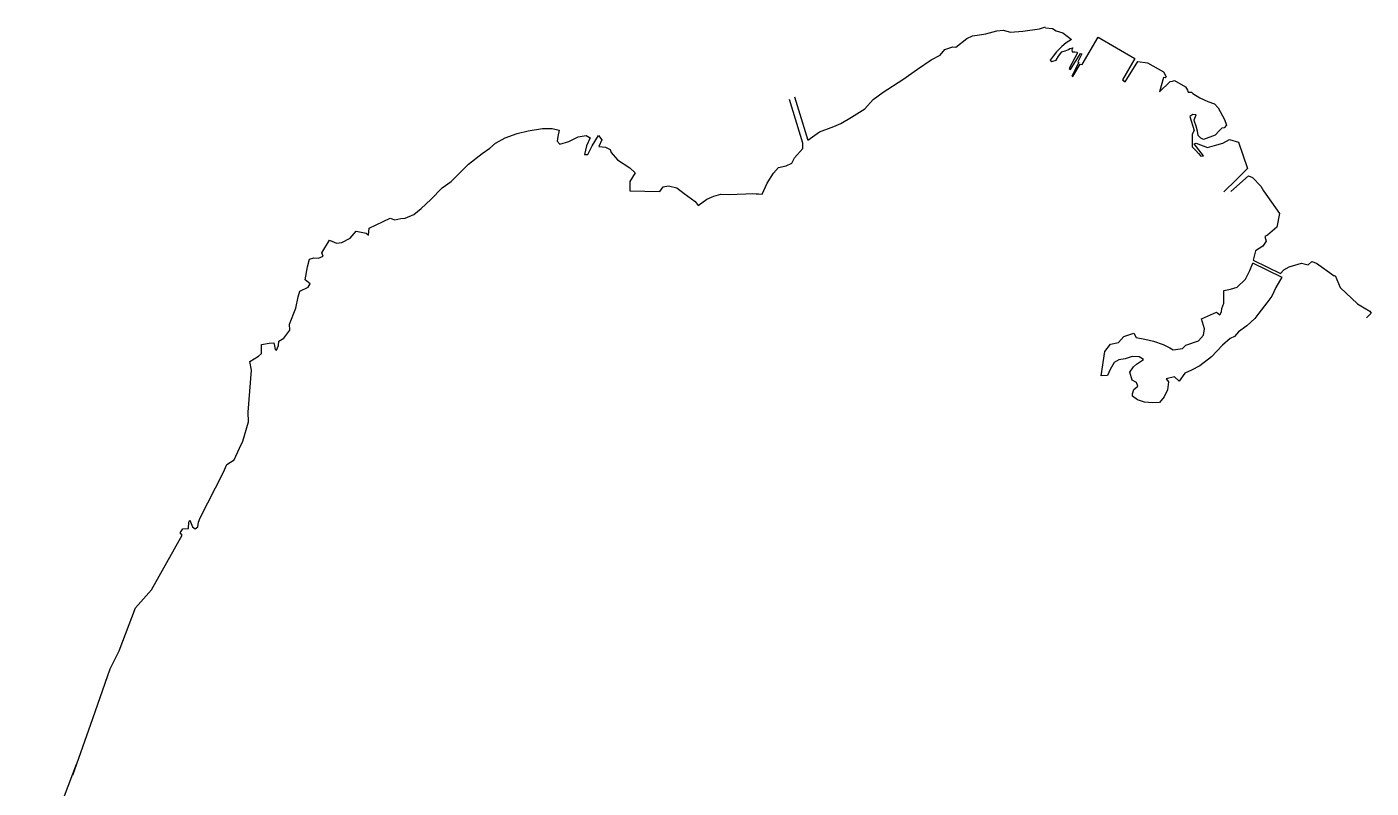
# Model space of a CAD drawing. Extents: x 4070 to 56010, y 16607 to 50270.
# Drawn here: x 4311 to 33300, y 33849 to 50270 of the extents above; entities that cross this region are included whole.
import ezdxf

# ---------------------------------------------------------------- set-up
doc = ezdxf.new("R2010")
doc.units = 0
doc.layers.get('0').update_dxf_attribs({"linetype": 'CONTINUOUS'})

msp = doc.modelspace()

# ---------------------------------------------------------------- linework, layer by layer
for p, q in [((24994.691137, 50122.551376), (25230.094434, 50183.759707)), ((25230.094434, 50183.759707), (25363.70563, 50199.096896)), ((25363.70563, 50199.096896), (25524.05461, 50153.349825)), ((25524.05461, 50153.349825), (25790.002027, 50178.932147)), ((25790.002027, 50178.932147), (26148.831315, 50230.014584)), ((26148.831315, 50230.014584), (26277.341336, 50269.532728)), ((26281.16444, 50247.896429), (26431.319788, 50233.965909)), ((26431.319788, 50233.965909), (26511.497585, 50186.909114)), ((26511.497585, 50186.909114), (26650.207309, 50143.69853)), ((24341.941588, 49833.298803), (24583.683793, 50016.708648)), ((24583.683793, 50016.708648), (24700.744793, 50074.043425)), ((24700.744793, 50074.043425), (24853.444232, 50100.845916)), ((24853.444232, 50100.845916), (24994.691137, 50122.551376)), ((26726.612457, 49926.082042), (26629.92617, 49848.393558)), ((26650.207309, 50143.69853), (26837.296924, 49997.412696)), ((26837.296924, 49997.412696), (26726.612457, 49926.082042)), ((27065.209669, 49455.300057), (27412.425149, 50044.779568)), ((27412.425149, 50044.779568), (28202.711668, 49590.768384)), ((23810.067387, 49556.825213), (24004.74932, 49661.296867)), ((24004.74932, 49661.296867), (24103.98213, 49779.723637)), ((24103.98213, 49779.723637), (24277.037949, 49842.177982)), ((24277.037949, 49842.177982), (24341.941588, 49833.298803)), ((26441.656505, 49638.285991), (26376.782411, 49554.247407)), ((26512.890015, 49732.50998), (26441.656505, 49638.285991)), ((26509.120658, 49550.49288), (26561.269677, 49634.525124)), ((26629.92617, 49848.393558), (26512.890015, 49732.50998)), ((26561.269677, 49634.525124), (26629.95718, 49731.293341)), ((26629.95718, 49731.293341), (26705.026286, 49754.240271)), ((26705.026286, 49754.240271), (26776.276768, 49781.003772)), ((26776.276768, 49781.003772), (26800.446968, 49805.199013)), ((26970.980675, 49709.819072), (26786.565718, 49369.885106)), ((26800.446968, 49805.199013), (26869.155296, 49820.505762)), ((26818.382229, 49350.808131), (27033.334534, 49694.575187)), ((26869.155296, 49820.505762), (26848.808291, 49774.674401)), ((26848.808291, 49774.674401), (26851.365059, 49730.126794)), ((26851.365059, 49730.126794), (26912.442665, 49730.156114)), ((26912.442665, 49730.156114), (26955.707241, 49725.085596)), ((26955.707241, 49725.085596), (26970.980675, 49709.819072)), ((27062.60275, 49686.95234), (26978.666705, 49517.626487)), ((27033.334534, 49694.575187), (27062.60275, 49686.95234)), ((28202.711668, 49590.768384), (27936.908853, 49126.066709)), ((23201.857974, 49131.375434), (23519.960348, 49358.110767)), ((23519.960348, 49358.110767), (23810.067387, 49556.825213)), ((26376.782411, 49554.247407), (26414.9654, 49521.17207)), ((26414.9654, 49521.17207), (26509.120658, 49550.49288)), ((26786.565718, 49369.885106), (26818.382229, 49350.808131)), ((26996.485042, 49502.361221), (26845.142443, 49205.718302)), ((26869.321479, 49196.820325), (27024.488723, 49465.462888)), ((26978.666705, 49517.626487), (26996.485042, 49502.361221)), ((27024.488723, 49465.462888), (27065.209669, 49455.300057)), ((27999.267345, 49086.640374), (28267.622937, 49519.523366)), ((28267.622937, 49519.523366), (28480.116406, 49496.716068)), ((28480.116406, 49496.716068), (28819.892909, 49299.599654)), ((28819.892909, 49299.599654), (28882.269038, 49190.17085)), ((22780.675044, 48863.851366), (23201.857974, 49131.375434)), ((26845.142443, 49205.718302), (26869.321479, 49196.820325)), ((27936.908853, 49126.066709), (27999.267345, 49086.640374)), ((28823.743822, 49178.687075), (28738.583104, 48865.539012)), ((28738.583104, 48865.539012), (28963.727545, 49090.933813)), ((28859.372689, 49168.52229), (28823.743822, 49178.687075)), ((28882.269038, 49190.17085), (28859.372689, 49168.52229)), ((28963.727545, 49090.933813), (29019.709556, 49096.052512)), ((29019.709556, 49096.052512), (29061.692041, 49113.892108)), ((29061.692041, 49113.892108), (29294.569096, 48977.819724)), ((21042.410406, 47760.575572), (20759.645537, 48701.177156)), ((20866.54336, 48763.607127), (21151.852833, 47824.282282)), ((22378.596103, 48502.132785), (22559.268712, 48704.622947)), ((22559.268712, 48704.622947), (22780.675044, 48863.851366)), ((29294.569096, 48977.819724), (29342.938057, 48906.568193)), ((29342.938057, 48906.568193), (29355.674757, 48859.48177)), ((29355.674757, 48859.48177), (29425.65236, 48862.062102)), ((29425.65236, 48862.062102), (29456.195893, 48835.349009)), ((29456.195893, 48835.349009), (29606.357642, 48739.965797)), ((29606.357642, 48739.965797), (29778.142983, 48662.412643)), ((22096.101144, 48319.956392), (22378.596103, 48502.132785)), ((29778.142983, 48662.412643), (29919.385364, 48607.754402)), ((29919.385364, 48607.754402), (30002.109516, 48523.793349)), ((30002.109516, 48523.793349), (30140.864016, 48269.310059)), ((21401.270066, 48002.630037), (21713.061455, 48121.177418)), ((21713.061455, 48121.177418), (21865.772721, 48184.904284)), ((21865.772721, 48184.904284), (22096.101144, 48319.956392)), ((29452.508394, 48379.692211), (29393.992867, 48337.660672)), ((29393.992867, 48337.660672), (29480.597823, 48034.781556)), ((29523.760467, 48374.637167), (29452.508394, 48379.692211)), ((29486.893617, 48266.431906), (29523.760467, 48374.637167)), ((29493.26687, 48225.706042), (29486.893617, 48266.431906)), ((29527.647395, 48128.991904), (29493.26687, 48225.706042)), ((29553.125221, 48019.54533), (29527.647395, 48128.991904)), ((30180.33955, 48150.9627), (30133.282047, 48089.845659)), ((30140.864016, 48269.310059), (30180.33955, 48150.9627)), ((14420.671912, 47758.416064), (14623.069963, 47878.198126)), ((14623.069963, 47878.198126), (14885.305875, 47966.180991)), ((14885.305875, 47966.180991), (15120.810221, 48024.866816)), ((15120.810221, 48024.866816), (15428.8764, 48077.223528)), ((15428.8764, 48077.223528), (15636.380208, 48076.056673)), ((15636.380208, 48076.056673), (15789.149284, 48040.487336)), ((15758.623282, 47901.700482), (15744.63871, 47803.662056)), ((15789.149284, 48040.487336), (15758.623282, 47901.700482)), ((16000.516383, 47793.609455), (16197.811336, 47899.380681)), ((16197.811336, 47899.380681), (16372.20533, 47930.02539)), ((16372.20533, 47930.02539), (16458.779513, 47872.779845)), ((16458.779513, 47872.779845), (16377.341586, 47702.139984)), ((16500.820511, 47706.023479), (16635.713412, 47925.068671)), ((16635.713412, 47925.068671), (16707.017918, 47833.441604)), ((16707.017918, 47833.441604), (16645.943432, 47689.548388)), ((21151.852833, 47824.282282), (21401.270066, 48002.630037)), ((29441.177798, 47955.848335), (29437.43816, 47683.468627)), ((29480.597823, 48034.781556), (29441.177798, 47955.848335)), ((29569.691292, 47929.18593), (29553.125221, 48019.54533)), ((29628.23559, 47869.395091), (29569.691292, 47929.18593)), ((29684.225691, 47842.695483), (29628.23559, 47869.395091)), ((29934.845909, 47937.010729), (29684.225691, 47842.695483)), ((30020.065889, 48023.603397), (29934.845909, 47937.010729)), ((30077.301385, 48087.271448), (30020.065889, 48023.603397)), ((30133.282047, 48089.845659), (30077.301385, 48087.271448)), ((30099.02572, 47757.633806), (30246.589761, 47837.895066)), ((30246.589761, 47837.895066), (30439.993762, 47785.811538)), ((14132.992287, 47538.007448), (14295.927526, 47656.497707)), ((14295.927526, 47656.497707), (14420.671912, 47758.416064)), ((15744.63871, 47803.662056), (15807.028978, 47738.764583)), ((15807.028978, 47738.764583), (16000.516383, 47793.609455)), ((16377.341586, 47702.139984), (16337.914974, 47516.24366)), ((16409.202727, 47515.00783), (16500.820511, 47706.023479)), ((16645.943432, 47689.548388), (16791.06456, 47678.165826)), ((16791.06456, 47678.165826), (16892.912969, 47622.202044)), ((16892.912969, 47622.202044), (16908.201146, 47558.554591)), ((16908.201146, 47558.554591), (17050.803661, 47403.310048)), ((20868.113758, 47442.232743), (21046.255201, 47643.461223)), ((21046.255201, 47643.461223), (21042.410406, 47760.575572)), ((29437.43816, 47683.468627), (29520.162665, 47604.59839)), ((29485.769702, 47744.587872), (29529.02518, 47758.611028)), ((29683.054842, 47487.586471), (29485.769702, 47744.587872)), ((29520.162665, 47604.59839), (29577.436665, 47538.442958)), ((29529.02518, 47758.611028), (29769.520697, 47670.913428)), ((29769.520697, 47670.913428), (29924.731414, 47714.268813)), ((29924.731414, 47714.268813), (30099.02572, 47757.633806)), ((30439.993762, 47785.811538), (30637.36434, 47216.985959)), ((13459.617607, 46934.158616), (13835.125642, 47306.131621)), ((13835.125642, 47306.131621), (14132.992287, 47538.007448)), ((16337.914974, 47516.24366), (16409.202727, 47515.00783)), ((17050.803661, 47403.310048), (17310.520658, 47230.304451)), ((20516.873154, 47235.818722), (20684.872054, 47274.098145)), ((20684.872054, 47274.098145), (20808.319035, 47328.903025)), ((20808.319035, 47328.903025), (20868.113758, 47442.232743)), ((29577.436665, 47538.442958), (29627.074773, 47478.647586)), ((29627.074773, 47478.647586), (29683.054842, 47487.586471)), ((17310.520658, 47230.304451), (17426.380662, 47120.878868)), ((17426.380662, 47120.878868), (17314.399079, 46933.672527)), ((20275.116926, 46898.336924), (20412.532044, 47111.006753)), ((20412.532044, 47111.006753), (20516.873154, 47235.818722)), ((30396.97003, 46980.121282), (30122.228645, 46713.960828)), ((30274.903855, 46721.679857), (30653.950202, 47059.170621)), ((30637.36434, 47216.985959), (30396.97003, 46980.121282)), ((30653.950202, 47059.170621), (30739.203681, 47023.5783)), ((30739.203681, 47023.5783), (30918.649913, 46836.576412)), ((13022.992447, 46549.412932), (13263.577167, 46795.273788)), ((13263.577167, 46795.273788), (13459.617607, 46934.158616)), ((17314.399079, 46933.672527), (17316.984616, 46736.341635)), ((17316.984616, 46736.341635), (17959.820022, 46721.410526)), ((17959.820022, 46721.410526), (18033.62959, 46816.932393)), ((18033.62959, 46816.932393), (18150.732755, 46839.910886)), ((18150.732755, 46839.910886), (18326.402569, 46796.720154)), ((18326.402569, 46796.720154), (18484.266477, 46678.408125)), ((18484.266477, 46678.408125), (18726.152397, 46501.580393)), ((19814.408938, 46665.122129), (19964.600503, 46672.841487)), ((19964.600503, 46672.841487), (20040.970722, 46667.790509)), ((20169.525709, 46664.040759), (20275.116926, 46898.336924)), ((30918.649913, 46836.576412), (30978.477148, 46733.513879)), ((30978.477148, 46733.513879), (31324.678992, 46242.411166)), ((12812.952522, 46353.221692), (13022.992447, 46549.412932)), ((18726.152397, 46501.580393), (18787.268177, 46418.863276)), ((18787.268177, 46418.863276), (18971.807147, 46551.36372)), ((18971.807147, 46551.36372), (19125.809908, 46617.646871)), ((19125.809908, 46617.646871), (19274.724552, 46663.55777)), ((19274.724552, 46663.55777), (19473.29157, 46652.207402)), ((19473.29157, 46652.207402), (19626.030011, 46663.747395)), ((19626.030011, 46663.747395), (19814.408938, 46665.122129)), ((20040.970722, 46667.790509), (20086.791796, 46669.088284)), ((20086.791796, 46669.088284), (20169.525709, 46664.040759)), ((11692.600082, 45928.613609), (12145.833664, 46140.224842)), ((12145.833664, 46140.224842), (12245.149804, 46105.901713)), ((12245.149804, 46105.901713), (12373.739075, 46132.71069)), ((12373.739075, 46132.71069), (12470.500954, 46140.403378)), ((12470.500954, 46140.403378), (12655.100093, 46221.99216)), ((12655.100093, 46221.99216), (12812.952522, 46353.221692)), ((31324.678992, 46242.411166), (31268.785951, 45950.914353)), ((11280.102331, 45711.927639), (11411.223468, 45863.520722)), ((11411.223468, 45863.520722), (11630.229503, 45816.531345)), ((11630.229503, 45816.531345), (11677.346004, 45775.812924)), ((11677.346004, 45775.812924), (11692.600082, 45928.613609)), ((31268.785951, 45950.914353), (31064.001132, 45778.974671)), ((10668.979533, 45394.535062), (10839.557607, 45667.116477)), ((10839.557607, 45667.116477), (10985.994854, 45602.260584)), ((10985.994854, 45602.260584), (11104.406978, 45616.333098)), ((11104.406978, 45616.333098), (11280.102331, 45711.927639)), ((30964.833813, 45539.634287), (30809.643822, 45440.268692)), ((31037.322357, 45646.589593), (30964.833813, 45539.634287)), ((31064.001132, 45778.974671), (31006.758357, 45745.850227)), ((31006.758357, 45745.850227), (31037.322357, 45646.589593)), ((10360.886793, 45093.85955), (10406.700938, 45256.869613)), ((10406.700938, 45256.869613), (10498.374381, 45286.207686)), ((10498.374381, 45286.207686), (10602.785555, 45282.446924)), ((10602.785555, 45282.446924), (10698.275744, 45327.066617)), ((10698.275744, 45327.066617), (10668.979533, 45394.535062)), ((30809.643822, 45440.268692), (30757.539467, 45236.590676)), ((30757.539467, 45236.590676), (31349.23587, 44950.54804)), ((10313.817436, 44811.156068), (10360.886793, 45093.85955)), ((30588.443441, 44825.375885), (30681.267082, 45012.532876)), ((30681.267082, 45012.532876), (30751.196634, 45172.946749)), ((30744.83216, 45183.125585), (31374.704728, 44871.649279)), ((31349.23587, 44950.54804), (31416.643747, 45025.681519)), ((31416.643747, 45025.681519), (31531.126933, 45094.477629)), ((31531.126933, 45094.477629), (31798.275653, 45176.088072)), ((31798.275653, 45176.088072), (31940.779451, 45134.167477)), ((31940.779451, 45134.167477), (32023.452968, 45206.762785)), ((32023.452968, 45206.762785), (32122.698229, 45169.908779)), ((32122.698229, 45169.908779), (32501.903026, 44897.752632)), ((10199.255927, 44566.611579), (10380.053573, 44655.849121)), ((10420.788439, 44728.451945), (10313.817436, 44811.156068)), ((10380.053573, 44655.849121), (10420.788439, 44728.451945)), ((30267.882265, 44608.810725), (30409.097571, 44652.168678)), ((30409.097571, 44652.168678), (30588.443441, 44825.375885)), ((31243.727417, 44646.288017), (31161.083445, 44462.955835)), ((31374.704728, 44871.649279), (31243.727417, 44646.288017)), ((32501.903026, 44897.752632), (32526.071961, 44907.948656)), ((32526.071961, 44907.948656), (32630.472982, 44647.091295)), ((32630.472982, 44647.091295), (33005.88035, 44296.026062)), ((10112.724534, 44204.934742), (10164.894334, 44446.898639)), ((10164.894334, 44446.898639), (10199.255927, 44566.611579)), ((30122.922609, 44310.883231), (30126.662054, 44579.453669)), ((30126.662054, 44579.453669), (30267.882265, 44608.810725)), ((31161.083445, 44462.955835), (31052.982302, 44316.519304)), ((9971.436508, 43858.502477), (10112.724534, 44204.934742)), ((29639.526056, 43974.566957), (29966.481854, 44112.228026)), ((29966.481854, 44112.228026), (30037.748912, 44057.537766)), ((30037.748912, 44057.537766), (30073.356136, 44121.200942)), ((30073.356136, 44121.200942), (30083.512826, 44197.577411)), ((30083.512826, 44197.577411), (30122.922609, 44310.883231)), ((30880.015704, 44093.674361), (30789.715784, 43979.066742)), ((31052.982302, 44316.519304), (30880.015704, 44093.674361)), ((33005.88035, 44296.026062), (33150.936415, 44210.83592)), ((33150.936415, 44210.83592), (33274.360796, 44138.361037)), ((33299.818253, 44093.829356), (33203.16349, 43993.223813)), ((33274.360796, 44138.361037), (33299.818253, 44093.829356)), ((9984.189274, 43729.902046), (9971.436508, 43858.502477)), ((29708.296196, 43755.676491), (29639.526056, 43974.566957)), ((30620.543844, 43823.680976), (30439.912455, 43692.470974)), ((30789.715784, 43979.066742), (30620.543844, 43823.680976)), ((9737.209668, 43394.861784), (9747.3823, 43490.369822)), ((9747.3823, 43490.369822), (9849.241385, 43551.552125)), ((9849.241385, 43551.552125), (9984.189274, 43729.902046)), ((27850.660596, 43460.526817), (27963.873436, 43590.431327)), ((27963.873436, 43590.431327), (28180.169054, 43663.116246)), ((28180.169054, 43663.116246), (28233.637755, 43567.680982)), ((28233.637755, 43567.680982), (28419.423098, 43530.878595)), ((28419.423098, 43530.878595), (28603.935477, 43491.529911)), ((28603.935477, 43491.529911), (28813.905152, 43415.283147)), ((29306.326115, 43404.124332), (29576.044574, 43494.66061)), ((29576.044574, 43494.66061), (29684.16059, 43618.193261)), ((29684.16059, 43618.193261), (29708.296196, 43755.676491)), ((30259.283155, 43548.531338), (30092.649136, 43400.780287)), ((30355.967981, 43591.86614), (30259.283155, 43548.531338)), ((30439.912455, 43692.470974), (30355.967981, 43591.86614)), ((9306.844917, 43165.395057), (9370.505087, 43225.282255)), ((9370.505087, 43225.282255), (9371.749956, 43420.108633)), ((9371.749956, 43420.108633), (9533.46446, 43444.400052)), ((9533.46446, 43444.400052), (9636.605612, 43453.375718)), ((9636.605612, 43453.375718), (9654.44248, 43387.17167)), ((9654.44248, 43387.17167), (9663.367904, 43306.955225)), ((9663.367904, 43306.955225), (9691.383347, 43296.785278)), ((9691.383347, 43296.785278), (9737.209668, 43394.861784)), ((27475.476662, 42744.917211), (27554.228552, 43268.137636)), ((27554.228552, 43268.137636), (27677.615574, 43424.781003)), ((27677.615574, 43424.781003), (27850.660596, 43460.526817)), ((28813.905152, 43415.283147), (28961.523522, 43346.636524)), ((28961.523522, 43346.636524), (29030.244633, 43305.945845)), ((29030.244633, 43305.945845), (29228.731374, 43330.250673)), ((29228.731374, 43330.250673), (29306.326115, 43404.124332)), ((30092.649136, 43400.780287), (29858.606885, 43154.976596)), ((9120.946951, 43053.224608), (9306.844917, 43165.395057)), ((9156.629337, 42863.51249), (9120.946951, 43053.224608)), ((27757.887644, 43032.771477), (27670.128588, 42881.24013)), ((27860.942161, 43087.569789), (27757.887644, 43032.771477)), ((27998.361496, 43109.293062), (27860.942161, 43087.569789)), ((28147.223653, 43161.572949), (27998.361496, 43109.293062)), ((28097.692731, 42817.856825), (28174.006677, 42937.5574)), ((28296.102068, 43151.480269), (28147.223653, 43161.572949)), ((28174.006677, 42937.5574), (28237.612364, 42997.423039)), ((28237.612364, 42997.423039), (28387.732554, 43096.801248)), ((28387.732554, 43096.801248), (28296.102068, 43151.480269)), ((29608.007046, 42957.528916), (29423.537815, 42867.041539)), ((29858.606885, 43154.976596), (29608.007046, 42957.528916)), ((9085.449714, 41960.633082), (9156.629337, 42863.51249)), ((27615.447887, 42750.095184), (27475.476662, 42744.917211)), ((27670.128588, 42881.24013), (27615.447887, 42750.095184)), ((28146.092385, 42648.58897), (28097.692731, 42817.856825)), ((28241.539247, 42600.277245), (28146.092385, 42648.58897)), ((29059.675338, 42717.889937), (28881.548599, 42680.866055)), ((28881.548599, 42680.866055), (28929.918801, 42614.705312)), ((28929.918801, 42614.705312), (28905.792245, 42439.030298)), ((29157.674989, 42630.120956), (29059.675338, 42717.889937)), ((29283.59465, 42798.219863), (29157.674989, 42630.120956)), ((29423.537815, 42867.041539), (29283.59465, 42798.219863)), ((28152.534865, 42357.094669), (28185.594388, 42444.946721)), ((28153.822033, 42303.63278), (28152.534865, 42357.094669)), ((28185.594388, 42444.946721), (28267.01027, 42520.099406)), ((28267.01027, 42520.099406), (28241.539247, 42600.277245)), ((28905.792245, 42439.030298), (28837.123166, 42291.330739)), ((28259.457808, 42222.231926), (28153.822033, 42303.63278)), ((28410.892704, 42171.410112), (28259.457808, 42222.231926)), ((28585.219621, 42160.063282), (28410.892704, 42171.410112)), ((28735.364351, 42166.52208), (28585.219621, 42160.063282)), ((28837.123166, 42291.330739), (28735.364351, 42166.52208)), ((8970.933441, 41332.769971), (9090.574209, 41746.704654)), ((9090.574209, 41746.704654), (9085.449714, 41960.633082)), ((8782.525084, 40928.973602), (8897.096706, 41183.732545)), ((8897.096706, 41183.732545), (8970.933441, 41332.769971)), ((8620.813531, 40829.540595), (8782.525084, 40928.973602)), ((8045.372239, 39680.506675), (8544.432235, 40652.483113)), ((8544.432235, 40652.483113), (8620.813531, 40829.540595)), ((7616.252113, 39352.932246), (7677.367738, 39443.391075)), ((7677.367738, 39443.391075), (7799.622484, 39446.021217)), ((7799.622484, 39446.021217), (7804.697444, 39586.106981)), ((7804.697444, 39586.106981), (7825.067337, 39629.418883)), ((7825.067337, 39629.418883), (7881.120528, 39483.00743)), ((7881.120528, 39483.00743), (7938.432418, 39444.842189)), ((7938.432418, 39444.842189), (7999.554184, 39483.087926)), ((7999.554184, 39483.087926), (8011.001173, 39587.520255)), ((8011.001173, 39587.520255), (8045.372239, 39680.506675)), ((7001.304642, 38128.670513), (7660.830996, 39304.570327)), ((7660.830996, 39304.570327), (7616.252113, 39352.932246)), ((6654.950029, 37734.904632), (7001.304642, 38128.670513)), ((6301.013893, 36810.053166), (6654.950029, 37734.904632)), ((6107.47622, 36422.746745), (6301.013893, 36810.053166)), ((5735.712899, 35351.38237), (6107.47622, 36422.746745)), ((5302.821215, 34128.376926), (5735.712899, 35351.38237)), ((4311.350604, 31543.32546), (5379.394982, 34363.791507))]:
    msp.add_line(p, q)

doc.saveas('drawing.dxf')
